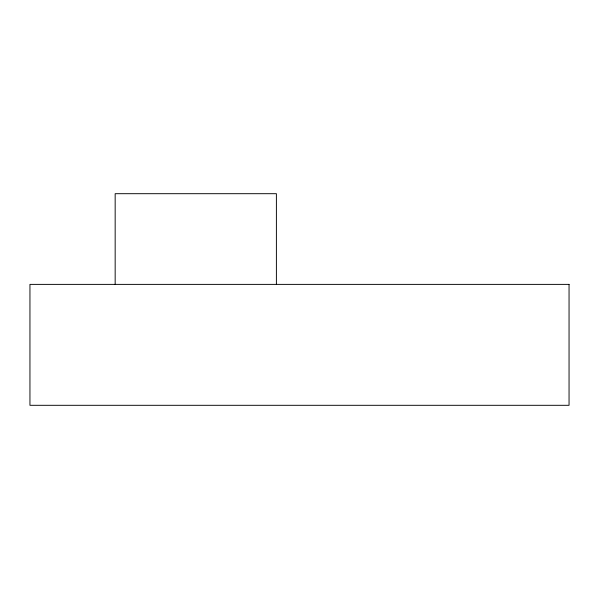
<?xml version="1.0" encoding="UTF-8"?>
<svg xmlns="http://www.w3.org/2000/svg" width="599" height="599" viewBox="0 0 599 599"><rect width="100%" height="100%" fill="white"/><g stroke="black" fill="none" stroke-linecap="round" stroke-linejoin="round"><path stroke-width="0.9" d="M276.394 284.383L276.394 193.694L115.165 193.694L115.165 284.383M569.05 284.383L29.95 284.383L29.95 405.306L569.05 405.306L569.05 284.383"/></g></svg>
